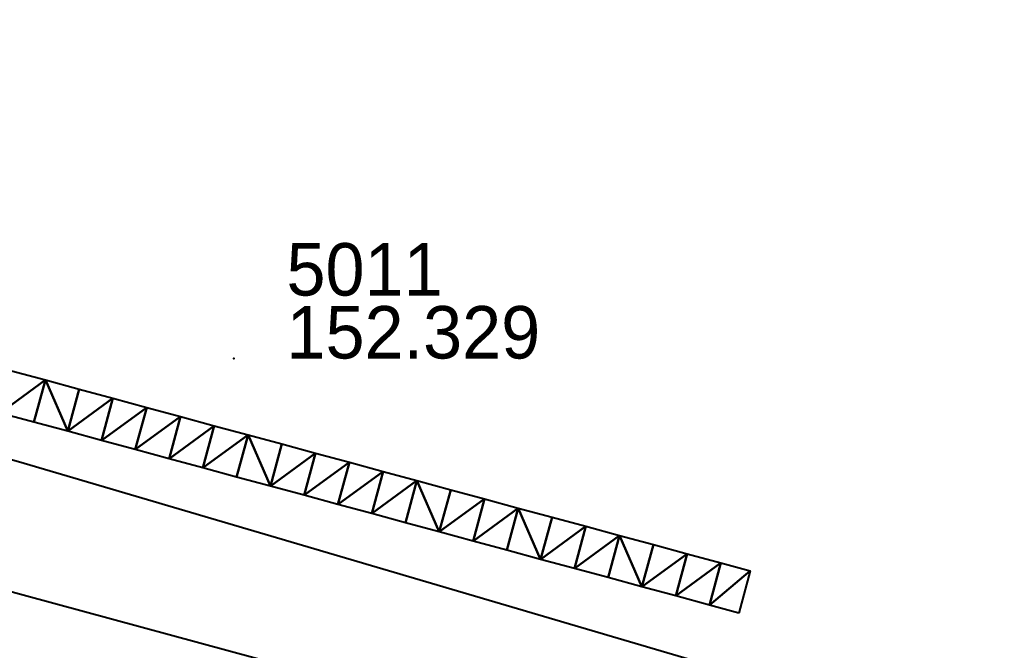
# Model space of a CAD drawing. Header units: metres. Extents: x 1882598 to 1885460, y 3171405 to 3171756.
# Drawn here: x 1883973.87 to 1884002.09, y 3171642.17 to 3171660.21 of the extents above; entities that cross this region are included whole.
import ezdxf

# ---------------------------------------------------------------- set-up
doc = ezdxf.new("R2010")
doc.units = ezdxf.units.M
doc.header["$MEASUREMENT"] = 0
doc.layers.add('00DR-R_HTA_Cl A', color=7, linetype='Continuous', true_color=0xcc0000)
doc.layers.add('Triangles surfaces projet', color=7, linetype='Continuous', true_color=0x848484)
for name, color, linetype in [('pntelev', 2, 'Continuous'), ('pntno', 3, 'Continuous'), ('Route - 27-28_RD561 IndG - Axe', 1, 'Continuous')]:
    doc.layers.add(name, color=color, linetype=linetype)

msp = doc.modelspace()

# ---------------------------------------------------------------- linework, layer by layer
msp.add_point((1883979.991, 3171650.518, 152.329))
at = {"layer": '00DR-R_HTA_Cl A'}
msp.add_polyline3d([(1884140.277, 3171610.57, 149.882), (1884136.851, 3171603.855, 149.912), (1884134.819, 3171602.511, 149.943), (1884132.256, 3171602.571, 150.138), (1884128.626, 3171603.053, 150.295), (1884107.67, 3171608.875, 150.512), (1884091.849, 3171613.414, 150.792), (1884073.796, 3171618.552, 150.837), (1884047.812, 3171625.888, 151.097), (1884023.878, 3171632.74, 151.242), (1884015.443, 3171635.257, 151.2), (1884008.357, 3171637.466, 151.195), (1884002.02, 3171639.346, 151.252), (1883996.948, 3171640.747, 151.278), (1883973.83, 3171647.563, 151.576), (1883938.033, 3171657.516, 151.837), (1883928.705, 3171660.207, 152.712)], dxfattribs=at)
at = {"layer": 'Route - 27-28_RD561 IndG - Axe'}
msp.add_line((1883921.327, 3171658.024), (1884164.823, 3171592.026), dxfattribs=at)
at = {"layer": 'Triangles surfaces projet'}
for points in [[(1883974.602, 3171649.904, 151.966), (1883973.309, 3171648.959, 152.005), (1883973.636, 3171650.166, 151.973), (1883974.602, 3171649.904, 151.966)], [(1883974.275, 3171648.698, 151.998), (1883973.309, 3171648.959, 152.005), (1883974.602, 3171649.904, 151.966), (1883974.275, 3171648.698, 151.998)], [(1883975.24, 3171648.436, 151.991), (1883974.275, 3171648.698, 151.998), (1883974.602, 3171649.904, 151.966), (1883975.24, 3171648.436, 151.991)], [(1883975.567, 3171649.642, 151.959), (1883975.24, 3171648.436, 151.991), (1883974.602, 3171649.904, 151.966), (1883975.567, 3171649.642, 151.959)], [(1883976.532, 3171649.381, 151.952), (1883975.24, 3171648.436, 151.991), (1883975.567, 3171649.642, 151.959), (1883976.532, 3171649.381, 151.952)], [(1883976.205, 3171648.174, 151.983), (1883975.24, 3171648.436, 151.991), (1883976.532, 3171649.381, 151.952), (1883976.205, 3171648.174, 151.983)], [(1883977.497, 3171649.119, 151.945), (1883976.205, 3171648.174, 151.983), (1883976.532, 3171649.381, 151.952), (1883977.497, 3171649.119, 151.945)], [(1883977.17, 3171647.913, 151.976), (1883976.205, 3171648.174, 151.983), (1883977.497, 3171649.119, 151.945), (1883977.17, 3171647.913, 151.976)], [(1883978.462, 3171648.858, 151.938), (1883977.17, 3171647.913, 151.976), (1883977.497, 3171649.119, 151.945), (1883978.462, 3171648.858, 151.938)], [(1883978.135, 3171647.651, 151.969), (1883977.17, 3171647.913, 151.976), (1883978.462, 3171648.858, 151.938), (1883978.135, 3171647.651, 151.969)], [(1883979.428, 3171648.596, 151.931), (1883978.135, 3171647.651, 151.969), (1883978.462, 3171648.858, 151.938), (1883979.428, 3171648.596, 151.931)], [(1883979.101, 3171647.39, 151.962), (1883978.135, 3171647.651, 151.969), (1883979.428, 3171648.596, 151.931), (1883979.101, 3171647.39, 151.962)], [(1883980.393, 3171648.334, 151.924), (1883979.101, 3171647.39, 151.962), (1883979.428, 3171648.596, 151.931), (1883980.393, 3171648.334, 151.924)], [(1883980.066, 3171647.128, 151.955), (1883979.101, 3171647.39, 151.962), (1883980.393, 3171648.334, 151.924), (1883980.066, 3171647.128, 151.955)], [(1883981.031, 3171646.866, 151.948), (1883980.066, 3171647.128, 151.955), (1883980.393, 3171648.334, 151.924), (1883981.031, 3171646.866, 151.948)], [(1883981.358, 3171648.073, 151.917), (1883981.031, 3171646.866, 151.948), (1883980.393, 3171648.334, 151.924), (1883981.358, 3171648.073, 151.917)], [(1883982.323, 3171647.811, 151.91), (1883981.031, 3171646.866, 151.948), (1883981.358, 3171648.073, 151.917), (1883982.323, 3171647.811, 151.91)], [(1883981.996, 3171646.605, 151.941), (1883981.031, 3171646.866, 151.948), (1883982.323, 3171647.811, 151.91), (1883981.996, 3171646.605, 151.941)], [(1883983.288, 3171647.55, 151.903), (1883981.996, 3171646.605, 151.941), (1883982.323, 3171647.811, 151.91), (1883983.288, 3171647.55, 151.903)], [(1883982.961, 3171646.343, 151.934), (1883981.996, 3171646.605, 151.941), (1883983.288, 3171647.55, 151.903), (1883982.961, 3171646.343, 151.934)], [(1883984.253, 3171647.288, 151.896), (1883982.961, 3171646.343, 151.934), (1883983.288, 3171647.55, 151.903), (1883984.253, 3171647.288, 151.896)], [(1883983.926, 3171646.082, 151.927), (1883982.961, 3171646.343, 151.934), (1883984.253, 3171647.288, 151.896), (1883983.926, 3171646.082, 151.927)], [(1883985.219, 3171647.026, 151.889), (1883983.926, 3171646.082, 151.927), (1883984.253, 3171647.288, 151.896), (1883985.219, 3171647.026, 151.889)], [(1883984.892, 3171645.82, 151.92), (1883983.926, 3171646.082, 151.927), (1883985.219, 3171647.026, 151.889), (1883984.892, 3171645.82, 151.92)], [(1883985.857, 3171645.558, 151.913), (1883984.892, 3171645.82, 151.92), (1883985.219, 3171647.026, 151.889), (1883985.857, 3171645.558, 151.913)], [(1883986.184, 3171646.765, 151.881), (1883985.857, 3171645.558, 151.913), (1883985.219, 3171647.026, 151.889), (1883986.184, 3171646.765, 151.881)], [(1883987.149, 3171646.503, 151.874), (1883985.857, 3171645.558, 151.913), (1883986.184, 3171646.765, 151.881), (1883987.149, 3171646.503, 151.874)], [(1883986.822, 3171645.297, 151.906), (1883985.857, 3171645.558, 151.913), (1883987.149, 3171646.503, 151.874), (1883986.822, 3171645.297, 151.906)], [(1883988.114, 3171646.242, 151.867), (1883986.822, 3171645.297, 151.906), (1883987.149, 3171646.503, 151.874), (1883988.114, 3171646.242, 151.867)], [(1883987.787, 3171645.035, 151.899), (1883986.822, 3171645.297, 151.906), (1883988.114, 3171646.242, 151.867), (1883987.787, 3171645.035, 151.899)], [(1883988.752, 3171644.774, 151.891), (1883987.787, 3171645.035, 151.899), (1883988.114, 3171646.242, 151.867), (1883988.752, 3171644.774, 151.891)], [(1883989.079, 3171645.98, 151.86), (1883988.752, 3171644.774, 151.891), (1883988.114, 3171646.242, 151.867), (1883989.079, 3171645.98, 151.86)], [(1883990.044, 3171645.718, 151.853), (1883988.752, 3171644.774, 151.891), (1883989.079, 3171645.98, 151.86), (1883990.044, 3171645.718, 151.853)], [(1883989.717, 3171644.512, 151.884), (1883988.752, 3171644.774, 151.891), (1883990.044, 3171645.718, 151.853), (1883989.717, 3171644.512, 151.884)], [(1883991.01, 3171645.457, 151.846), (1883989.717, 3171644.512, 151.884), (1883990.044, 3171645.718, 151.853), (1883991.01, 3171645.457, 151.846)], [(1883990.683, 3171644.25, 151.877), (1883989.717, 3171644.512, 151.884), (1883991.01, 3171645.457, 151.846), (1883990.683, 3171644.25, 151.877)], [(1883991.648, 3171643.989, 151.87), (1883990.683, 3171644.25, 151.877), (1883991.01, 3171645.457, 151.846), (1883991.648, 3171643.989, 151.87)], [(1883991.975, 3171645.195, 151.839), (1883991.648, 3171643.989, 151.87), (1883991.01, 3171645.457, 151.846), (1883991.975, 3171645.195, 151.839)], [(1883992.94, 3171644.934, 151.832), (1883991.648, 3171643.989, 151.87), (1883991.975, 3171645.195, 151.839), (1883992.94, 3171644.934, 151.832)], [(1883992.613, 3171643.727, 151.863), (1883991.648, 3171643.989, 151.87), (1883992.94, 3171644.934, 151.832), (1883992.613, 3171643.727, 151.863)], [(1883993.905, 3171644.672, 151.825), (1883992.613, 3171643.727, 151.863), (1883992.94, 3171644.934, 151.832), (1883993.905, 3171644.672, 151.825)], [(1883993.578, 3171643.466, 151.856), (1883992.613, 3171643.727, 151.863), (1883993.905, 3171644.672, 151.825), (1883993.578, 3171643.466, 151.856)], [(1883994.74, 3171644.446, 151.819), (1883993.578, 3171643.466, 151.856), (1883993.905, 3171644.672, 151.825), (1883994.74, 3171644.446, 151.819)], [(1883994.413, 3171643.239, 151.85), (1883993.578, 3171643.466, 151.856), (1883994.74, 3171644.446, 151.819), (1883994.413, 3171643.239, 151.85)]]:
    msp.add_3dface(points, dxfattribs=at)

# ---------------------------------------------------------------- texts
at = {"layer": 'pntelev'}
msp.add_text('152.329', height=1.5, dxfattribs=at).set_placement((1883981.491, 3171650.518, 152.329))
at = {"layer": 'pntno'}
msp.add_text('5011', height=1.5, dxfattribs=at).set_placement((1883981.491, 3171652.318, 152.329))

doc.saveas('drawing.dxf')
